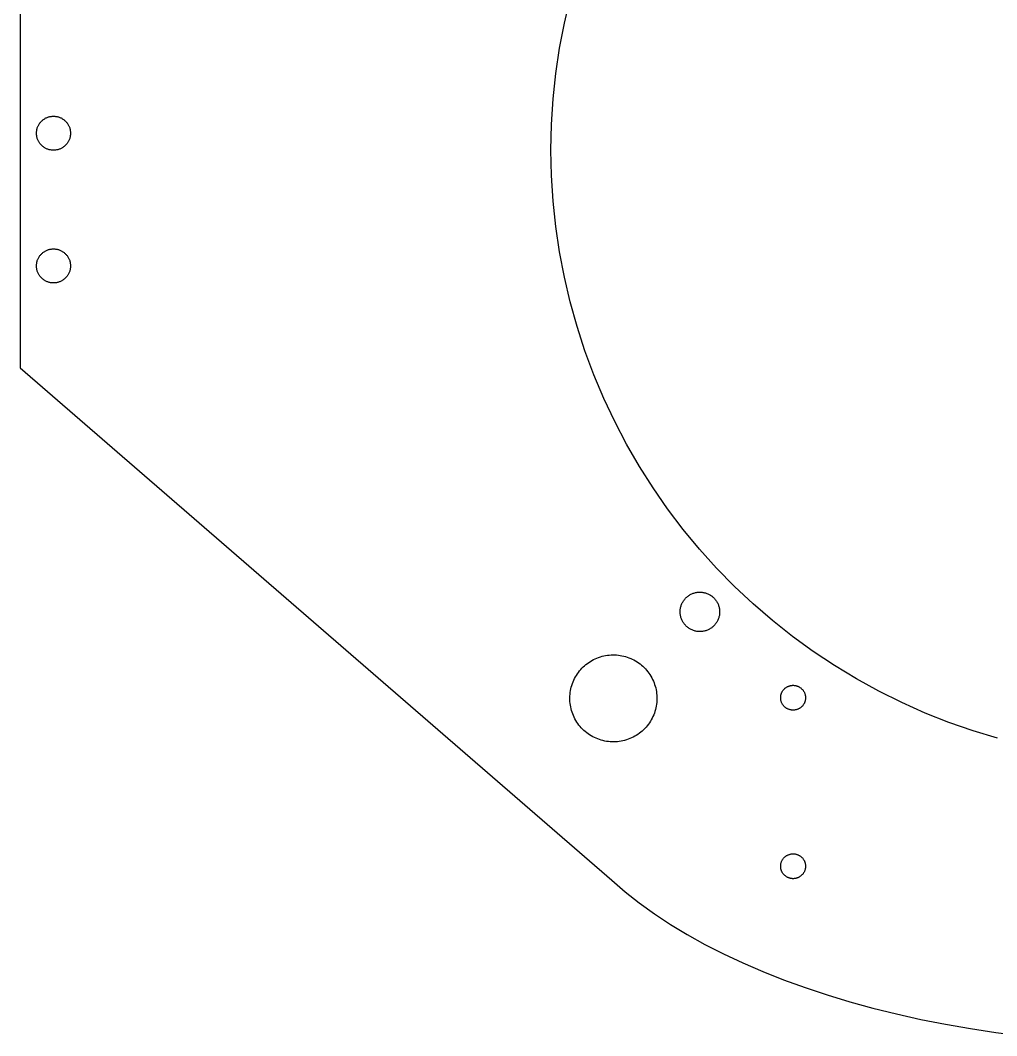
# Model space of a CAD drawing. Header units: metres. Extents: x -5.42 to 3.88, y -4.24 to 5.56.
# Drawn here: x -5.418 to -0.784, y -4.204 to 0.616 of the extents above; entities that cross this region are included whole.
import ezdxf

# ---------------------------------------------------------------- set-up
doc = ezdxf.new("R2010")
doc.units = ezdxf.units.M

msp = doc.modelspace()

# ---------------------------------------------------------------- linework, layer by layer
for p, q in [((-5.4175, 4.56599), (-5.4175, -1.034)), ((-2.83566, 0.602737), (-2.80794, 0.720947)), ((-2.85841, 0.483459), (-2.83566, 0.602737)), ((-2.87614, 0.363342), (-2.85841, 0.483459)), ((-2.88884, 0.242569), (-2.87614, 0.363342)), ((-2.89647, 0.121384), (-2.88884, 0.242569)), ((-5.31015, 0.143173), (-5.30745, 0.145218)), ((-5.30745, 0.145218), (-5.30467, 0.147141)), ((-5.30467, 0.147141), (-5.30182, 0.148956)), ((-5.30182, 0.148956), (-5.29889, 0.15065)), ((-5.29889, 0.15065), (-5.2959, 0.152206)), ((-5.2959, 0.152206), (-5.29283, 0.153656)), ((-5.29283, 0.153656), (-5.28972, 0.154968)), ((-5.28972, 0.154968), (-5.28656, 0.156143)), ((-5.28656, 0.156143), (-5.28334, 0.157181)), ((-5.28334, 0.157181), (-5.28009, 0.158096)), ((-5.28009, 0.158096), (-5.27679, 0.158859)), ((-5.27679, 0.158859), (-5.27347, 0.1595)), ((-5.27347, 0.1595), (-5.27013, 0.159988)), ((-5.27013, 0.159988), (-5.26677, 0.160339)), ((-5.26677, 0.160339), (-5.2634, 0.160553)), ((-5.2634, 0.160553), (-5.26001, 0.160629)), ((-5.26001, 0.160629), (-5.25664, 0.160553)), ((-5.25664, 0.160553), (-5.25327, 0.160339)), ((-5.25327, 0.160339), (-5.24989, 0.159988)), ((-5.24989, 0.159988), (-5.24655, 0.1595)), ((-5.24655, 0.1595), (-5.24323, 0.158859)), ((-5.24323, 0.158859), (-5.23994, 0.158096)), ((-5.23994, 0.158096), (-5.23668, 0.157181)), ((-5.23668, 0.157181), (-5.23347, 0.156143)), ((-5.23347, 0.156143), (-5.2303, 0.154968)), ((-5.2303, 0.154968), (-5.22719, 0.153656)), ((-5.22719, 0.153656), (-5.22412, 0.152206)), ((-5.22412, 0.152206), (-5.22113, 0.15065)), ((-5.22113, 0.15065), (-5.2182, 0.148956)), ((-5.2182, 0.148956), (-5.21535, 0.147141)), ((-5.21535, 0.147141), (-5.21257, 0.145218)), ((-5.21257, 0.145218), (-5.20988, 0.143173)), ((-5.33929, 0.095047), (-5.33859, 0.098343)), ((-5.33859, 0.098343), (-5.33775, 0.101624)), ((-5.33775, 0.101624), (-5.33678, 0.104858)), ((-5.33678, 0.104858), (-5.33566, 0.108047)), ((-5.33566, 0.108047), (-5.33441, 0.111191)), ((-5.33441, 0.111191), (-5.33304, 0.114288)), ((-5.33304, 0.114288), (-5.33154, 0.11731)), ((-5.33154, 0.11731), (-5.32991, 0.12027)), ((-5.32991, 0.12027), (-5.32816, 0.123169)), ((-5.32816, 0.123169), (-5.32628, 0.125977)), ((-5.32628, 0.125977), (-5.3243, 0.128723)), ((-5.3243, 0.128723), (-5.3222, 0.131363)), ((-5.3222, 0.131363), (-5.31999, 0.133926)), ((-5.31999, 0.133926), (-5.31767, 0.136383)), ((-5.31767, 0.136383), (-5.31526, 0.138748)), ((-5.31526, 0.138748), (-5.31274, 0.141022)), ((-5.31274, 0.141022), (-5.31015, 0.143173)), ((-5.20988, 0.143173), (-5.20728, 0.141022)), ((-5.20728, 0.141022), (-5.20476, 0.138748)), ((-5.20476, 0.138748), (-5.20235, 0.136383)), ((-5.20235, 0.136383), (-5.20003, 0.133926)), ((-5.20003, 0.133926), (-5.19783, 0.131363)), ((-5.19783, 0.131363), (-5.19572, 0.128723)), ((-5.19572, 0.128723), (-5.19374, 0.125977)), ((-5.19374, 0.125977), (-5.19186, 0.123169)), ((-5.19186, 0.123169), (-5.19011, 0.12027)), ((-5.19011, 0.12027), (-5.18849, 0.11731)), ((-5.18849, 0.11731), (-5.18698, 0.114288)), ((-5.18698, 0.114288), (-5.18561, 0.111191)), ((-5.18561, 0.111191), (-5.18437, 0.108047)), ((-5.18437, 0.108047), (-5.18326, 0.104858)), ((-5.18326, 0.104858), (-5.18228, 0.101624)), ((-5.18228, 0.101624), (-5.18144, 0.098343)), ((-5.18144, 0.098343), (-5.18074, 0.095047)), ((-2.899, 0), (-2.89647, 0.121384)), ((-5.3407, 0.081604), (-5.34056, 0.084991)), ((-5.3407, 0.078232), (-5.3407, 0.081604)), ((-5.34056, 0.07486), (-5.3407, 0.078232)), ((-5.34056, 0.084991), (-5.34027, 0.088364)), ((-5.34027, 0.071487), (-5.34056, 0.07486)), ((-5.34027, 0.088364), (-5.33986, 0.091705)), ((-5.33986, 0.06813), (-5.34027, 0.071487)), ((-5.33986, 0.091705), (-5.33929, 0.095047)), ((-5.33929, 0.064804), (-5.33986, 0.06813)), ((-5.33859, 0.061493), (-5.33929, 0.064804)), ((-5.33775, 0.058212), (-5.33859, 0.061493)), ((-5.33678, 0.054977), (-5.33775, 0.058212)), ((-5.33566, 0.051788), (-5.33678, 0.054977)), ((-5.33441, 0.048645), (-5.33566, 0.051788)), ((-5.33304, 0.045563), (-5.33441, 0.048645)), ((-5.18561, 0.048645), (-5.18698, 0.045563)), ((-5.18437, 0.051788), (-5.18561, 0.048645)), ((-5.18326, 0.054977), (-5.18437, 0.051788)), ((-5.18228, 0.058212), (-5.18326, 0.054977)), ((-5.18144, 0.061493), (-5.18228, 0.058212)), ((-5.18074, 0.064804), (-5.18144, 0.061493)), ((-5.18074, 0.095047), (-5.18018, 0.091705)), ((-5.18018, 0.06813), (-5.18074, 0.064804)), ((-5.18018, 0.091705), (-5.17975, 0.088364)), ((-5.17975, 0.071487), (-5.18018, 0.06813)), ((-5.17975, 0.088364), (-5.17946, 0.084991)), ((-5.17946, 0.07486), (-5.17975, 0.071487)), ((-5.17946, 0.084991), (-5.17932, 0.081604)), ((-5.17932, 0.078232), (-5.17946, 0.07486)), ((-5.17932, 0.081604), (-5.17932, 0.078232)), ((-5.33154, 0.042526), (-5.33304, 0.045563)), ((-5.32991, 0.039566), (-5.33154, 0.042526)), ((-5.32816, 0.036667), (-5.32991, 0.039566)), ((-5.32628, 0.033859), (-5.32816, 0.036667)), ((-5.3243, 0.031128), (-5.32628, 0.033859)), ((-5.3222, 0.028473), (-5.3243, 0.031128)), ((-5.31999, 0.025909), (-5.3222, 0.028473)), ((-5.31767, 0.023453), (-5.31999, 0.025909)), ((-5.31526, 0.021088), (-5.31767, 0.023453)), ((-5.31274, 0.018829), (-5.31526, 0.021088)), ((-5.31015, 0.016663), (-5.31274, 0.018829)), ((-5.30745, 0.014618), (-5.31015, 0.016663)), ((-5.30467, 0.012695), (-5.30745, 0.014618)), ((-5.30182, 0.01088), (-5.30467, 0.012695)), ((-5.29889, 0.009201), (-5.30182, 0.01088)), ((-5.2959, 0.007629), (-5.29889, 0.009201)), ((-5.29283, 0.006195), (-5.2959, 0.007629)), ((-5.28972, 0.004883), (-5.29283, 0.006195)), ((-5.28656, 0.003708), (-5.28972, 0.004883)), ((-5.28334, 0.002655), (-5.28656, 0.003708)), ((-5.28009, 0.001739), (-5.28334, 0.002655)), ((-5.27679, 0.000977), (-5.28009, 0.001739)), ((-5.27347, 0.000336), (-5.27679, 0.000977)), ((-5.27013, -0.000137), (-5.27347, 0.000336)), ((-5.24655, 0.000336), (-5.24989, -0.000137)), ((-5.24323, 0.000977), (-5.24655, 0.000336)), ((-5.23994, 0.001739), (-5.24323, 0.000977)), ((-5.23668, 0.002655), (-5.23994, 0.001739)), ((-5.23347, 0.003708), (-5.23668, 0.002655)), ((-5.2303, 0.004883), (-5.23347, 0.003708)), ((-5.22719, 0.006195), (-5.2303, 0.004883)), ((-5.22412, 0.007629), (-5.22719, 0.006195)), ((-5.22113, 0.009201), (-5.22412, 0.007629)), ((-5.2182, 0.01088), (-5.22113, 0.009201)), ((-5.21535, 0.012695), (-5.2182, 0.01088)), ((-5.21257, 0.014618), (-5.21535, 0.012695)), ((-5.20988, 0.016663), (-5.21257, 0.014618)), ((-5.20728, 0.018829), (-5.20988, 0.016663)), ((-5.20476, 0.021088), (-5.20728, 0.018829)), ((-5.20235, 0.023453), (-5.20476, 0.021088)), ((-5.20003, 0.025909), (-5.20235, 0.023453)), ((-5.19783, 0.028473), (-5.20003, 0.025909)), ((-5.19572, 0.031128), (-5.19783, 0.028473)), ((-5.19374, 0.033859), (-5.19572, 0.031128)), ((-5.19186, 0.036667), (-5.19374, 0.033859)), ((-5.19011, 0.039566), (-5.19186, 0.036667)), ((-5.18849, 0.042526), (-5.19011, 0.039566)), ((-5.18698, 0.045563), (-5.18849, 0.042526)), ((-2.89647, -0.121384), (-2.899, 0)), ((-5.26677, -0.000488), (-5.27013, -0.000137)), ((-5.2634, -0.000702), (-5.26677, -0.000488)), ((-5.26001, -0.000778), (-5.2634, -0.000702)), ((-5.25664, -0.000702), (-5.26001, -0.000778)), ((-5.25327, -0.000488), (-5.25664, -0.000702)), ((-5.24989, -0.000137), (-5.25327, -0.000488)), ((-2.88884, -0.242569), (-2.89647, -0.121384)), ((-2.87614, -0.363342), (-2.88884, -0.242569)), ((-2.85841, -0.483459), (-2.87614, -0.363342)), ((-5.30467, -0.482758), (-5.30182, -0.480957)), ((-5.30182, -0.480957), (-5.29889, -0.479263)), ((-5.29889, -0.479263), (-5.2959, -0.477692)), ((-5.2959, -0.477692), (-5.29283, -0.476257)), ((-5.29283, -0.476257), (-5.28972, -0.474945)), ((-5.28972, -0.474945), (-5.28656, -0.47377)), ((-5.28656, -0.47377), (-5.28334, -0.472717)), ((-5.28334, -0.472717), (-5.28009, -0.471817)), ((-5.28009, -0.471817), (-5.27679, -0.471039)), ((-5.27679, -0.471039), (-5.27347, -0.470413)), ((-5.27347, -0.470413), (-5.27013, -0.46991)), ((-5.27013, -0.46991), (-5.26677, -0.469559)), ((-5.26677, -0.469559), (-5.2634, -0.469345)), ((-5.2634, -0.469345), (-5.26001, -0.469284)), ((-5.26001, -0.469284), (-5.25664, -0.469345)), ((-5.25664, -0.469345), (-5.25327, -0.469559)), ((-5.25327, -0.469559), (-5.24989, -0.46991)), ((-5.24989, -0.46991), (-5.24655, -0.470413)), ((-5.24655, -0.470413), (-5.24323, -0.471039)), ((-5.24323, -0.471039), (-5.23994, -0.471817)), ((-5.23994, -0.471817), (-5.23668, -0.472717)), ((-5.23668, -0.472717), (-5.23347, -0.47377)), ((-5.23347, -0.47377), (-5.2303, -0.474945)), ((-5.2303, -0.474945), (-5.22719, -0.476257)), ((-5.22719, -0.476257), (-5.22412, -0.477692)), ((-5.22412, -0.477692), (-5.22113, -0.479263)), ((-5.22113, -0.479263), (-5.2182, -0.480957)), ((-5.2182, -0.480957), (-5.21535, -0.482758)), ((-5.33859, -0.531555), (-5.33775, -0.528275)), ((-5.33775, -0.528275), (-5.33678, -0.52504)), ((-5.33678, -0.52504), (-5.33566, -0.521851)), ((-5.33566, -0.521851), (-5.33441, -0.518707)), ((-5.33441, -0.518707), (-5.33304, -0.515625)), ((-5.33304, -0.515625), (-5.33154, -0.512589)), ((-5.33154, -0.512589), (-5.32991, -0.509628)), ((-5.32991, -0.509628), (-5.32816, -0.506744)), ((-5.32816, -0.506744), (-5.32628, -0.503922)), ((-5.32628, -0.503922), (-5.3243, -0.50119)), ((-5.3243, -0.50119), (-5.3222, -0.498535)), ((-5.3222, -0.498535), (-5.31999, -0.495987)), ((-5.31999, -0.495987), (-5.31767, -0.493515)), ((-5.31767, -0.493515), (-5.31526, -0.49115)), ((-5.31526, -0.49115), (-5.31274, -0.488892)), ((-5.31274, -0.488892), (-5.31015, -0.48674)), ((-5.31015, -0.48674), (-5.30745, -0.484695)), ((-5.30745, -0.484695), (-5.30467, -0.482758)), ((-5.21535, -0.482758), (-5.21257, -0.484695)), ((-5.21257, -0.484695), (-5.20988, -0.48674)), ((-5.20988, -0.48674), (-5.20728, -0.488892)), ((-5.20728, -0.488892), (-5.20476, -0.49115)), ((-5.20476, -0.49115), (-5.20235, -0.493515)), ((-5.20235, -0.493515), (-5.20003, -0.495987)), ((-5.20003, -0.495987), (-5.19783, -0.498535)), ((-5.19783, -0.498535), (-5.19572, -0.50119)), ((-5.19572, -0.50119), (-5.19374, -0.503922)), ((-5.19374, -0.503922), (-5.19186, -0.506744)), ((-5.19186, -0.506744), (-5.19011, -0.509628)), ((-5.19011, -0.509628), (-5.18849, -0.512589)), ((-5.18849, -0.512589), (-5.18698, -0.515625)), ((-5.18698, -0.515625), (-5.18561, -0.518707)), ((-5.18561, -0.518707), (-5.18437, -0.521851)), ((-5.18437, -0.521851), (-5.18326, -0.52504)), ((-5.18326, -0.52504), (-5.18228, -0.528275)), ((-5.18228, -0.528275), (-5.18144, -0.531555)), ((-2.83566, -0.602737), (-2.85841, -0.483459)), ((-5.3407, -0.548294), (-5.34056, -0.544922)), ((-5.3407, -0.551682), (-5.3407, -0.548294)), ((-5.34056, -0.555054), (-5.3407, -0.551682)), ((-5.34056, -0.544922), (-5.34027, -0.54155)), ((-5.34027, -0.558426), (-5.34056, -0.555054)), ((-5.34027, -0.54155), (-5.33986, -0.538193)), ((-5.33986, -0.561768), (-5.34027, -0.558426)), ((-5.33986, -0.538193), (-5.33929, -0.534866)), ((-5.33929, -0.565109), (-5.33986, -0.561768)), ((-5.33929, -0.534866), (-5.33859, -0.531555)), ((-5.33859, -0.56842), (-5.33929, -0.565109)), ((-5.33775, -0.571686), (-5.33859, -0.56842)), ((-5.33678, -0.574921), (-5.33775, -0.571686)), ((-5.33566, -0.578125), (-5.33678, -0.574921)), ((-5.33441, -0.581268), (-5.33566, -0.578125)), ((-5.18437, -0.578125), (-5.18561, -0.581268)), ((-5.18326, -0.574921), (-5.18437, -0.578125)), ((-5.18228, -0.571686), (-5.18326, -0.574921)), ((-5.18144, -0.56842), (-5.18228, -0.571686)), ((-5.18144, -0.531555), (-5.18074, -0.534866)), ((-5.18074, -0.565109), (-5.18144, -0.56842)), ((-5.18074, -0.534866), (-5.18018, -0.538193)), ((-5.18018, -0.561768), (-5.18074, -0.565109)), ((-5.18018, -0.538193), (-5.17975, -0.54155)), ((-5.17975, -0.558426), (-5.18018, -0.561768)), ((-5.17975, -0.54155), (-5.17946, -0.544922)), ((-5.17946, -0.555054), (-5.17975, -0.558426)), ((-5.17946, -0.544922), (-5.17932, -0.548294)), ((-5.17932, -0.551682), (-5.17946, -0.555054)), ((-5.17932, -0.548294), (-5.17932, -0.551682)), ((-5.33304, -0.584351), (-5.33441, -0.581268)), ((-5.33154, -0.587372), (-5.33304, -0.584351)), ((-5.32991, -0.590332), (-5.33154, -0.587372)), ((-5.32816, -0.593231), (-5.32991, -0.590332)), ((-5.32628, -0.596054), (-5.32816, -0.593231)), ((-5.3243, -0.598785), (-5.32628, -0.596054)), ((-5.3222, -0.601425), (-5.3243, -0.598785)), ((-5.31999, -0.603989), (-5.3222, -0.601425)), ((-5.31767, -0.606461), (-5.31999, -0.603989)), ((-5.31526, -0.608826), (-5.31767, -0.606461)), ((-5.31274, -0.611084), (-5.31526, -0.608826)), ((-5.31015, -0.613235), (-5.31274, -0.611084)), ((-5.30745, -0.61528), (-5.31015, -0.613235)), ((-5.30467, -0.617203), (-5.30745, -0.61528)), ((-5.30182, -0.619019), (-5.30467, -0.617203)), ((-5.29889, -0.620712), (-5.30182, -0.619019)), ((-5.2959, -0.622284), (-5.29889, -0.620712)), ((-5.29283, -0.623718), (-5.2959, -0.622284)), ((-5.28972, -0.625031), (-5.29283, -0.623718)), ((-5.28656, -0.626205), (-5.28972, -0.625031)), ((-5.28334, -0.627243), (-5.28656, -0.626205)), ((-5.23347, -0.626205), (-5.23668, -0.627243)), ((-5.2303, -0.625031), (-5.23347, -0.626205)), ((-5.22719, -0.623718), (-5.2303, -0.625031)), ((-5.22412, -0.622284), (-5.22719, -0.623718)), ((-5.22113, -0.620712), (-5.22412, -0.622284)), ((-5.2182, -0.619019), (-5.22113, -0.620712)), ((-5.21535, -0.617203), (-5.2182, -0.619019)), ((-5.21257, -0.61528), (-5.21535, -0.617203)), ((-5.20988, -0.613235), (-5.21257, -0.61528)), ((-5.20728, -0.611084), (-5.20988, -0.613235)), ((-5.20476, -0.608826), (-5.20728, -0.611084)), ((-5.20235, -0.606461), (-5.20476, -0.608826)), ((-5.20003, -0.603989), (-5.20235, -0.606461)), ((-5.19783, -0.601425), (-5.20003, -0.603989)), ((-5.19572, -0.598785), (-5.19783, -0.601425)), ((-5.19374, -0.596054), (-5.19572, -0.598785)), ((-5.19186, -0.593231), (-5.19374, -0.596054)), ((-5.19011, -0.590332), (-5.19186, -0.593231)), ((-5.18849, -0.587372), (-5.19011, -0.590332)), ((-5.18698, -0.584351), (-5.18849, -0.587372)), ((-5.18561, -0.581268), (-5.18698, -0.584351)), ((-2.80794, -0.720947), (-2.83566, -0.602737)), ((-5.28009, -0.628159), (-5.28334, -0.627243)), ((-5.27679, -0.628937), (-5.28009, -0.628159)), ((-5.27347, -0.629562), (-5.27679, -0.628937)), ((-5.27013, -0.630051), (-5.27347, -0.629562)), ((-5.26677, -0.630417), (-5.27013, -0.630051)), ((-5.2634, -0.63063), (-5.26677, -0.630417)), ((-5.26001, -0.630692), (-5.2634, -0.63063)), ((-5.25664, -0.63063), (-5.26001, -0.630692)), ((-5.25327, -0.630417), (-5.25664, -0.63063)), ((-5.24989, -0.630051), (-5.25327, -0.630417)), ((-5.24655, -0.629562), (-5.24989, -0.630051)), ((-5.24323, -0.628937), (-5.24655, -0.629562)), ((-5.23994, -0.628159), (-5.24323, -0.628937)), ((-5.23668, -0.627243), (-5.23994, -0.628159)), ((-2.77528, -0.837906), (-2.80794, -0.720947)), ((-2.73775, -0.953384), (-2.77528, -0.837906)), ((-2.69543, -1.06718), (-2.73775, -0.953384)), ((-5.4175, -1.034), (-2.61017, -3.46663)), ((-2.64838, -1.17912), (-2.69543, -1.06718)), ((-2.59668, -1.289), (-2.64838, -1.17912)), ((-2.54042, -1.39661), (-2.59668, -1.289)), ((-2.47971, -1.50175), (-2.54042, -1.39661)), ((-2.41464, -1.60428), (-2.47971, -1.50175)), ((-2.34535, -1.70399), (-2.41464, -1.60428)), ((-2.27193, -1.8007), (-2.34535, -1.70399)), ((-2.19453, -1.89427), (-2.27193, -1.8007)), ((-2.11328, -1.98451), (-2.19453, -1.89427)), ((-2.02832, -2.07126), (-2.11328, -1.98451)), ((-1.93982, -2.15439), (-2.02832, -2.07126)), ((-2.2543, -2.12198), (-2.2513, -2.11945)), ((-2.2513, -2.11945), (-2.2482, -2.11703)), ((-2.2482, -2.11703), (-2.245, -2.11476)), ((-2.245, -2.11476), (-2.2417, -2.11263)), ((-2.2417, -2.11263), (-2.23833, -2.11063)), ((-2.23833, -2.11063), (-2.23486, -2.10876)), ((-2.23486, -2.10876), (-2.23132, -2.10706)), ((-2.23132, -2.10706), (-2.22772, -2.1055)), ((-2.22772, -2.1055), (-2.22406, -2.1041)), ((-2.22406, -2.1041), (-2.22034, -2.10284)), ((-2.22034, -2.10284), (-2.21657, -2.10175)), ((-2.21657, -2.10175), (-2.21275, -2.10081)), ((-2.21275, -2.10081), (-2.20891, -2.10004)), ((-2.20891, -2.10004), (-2.20503, -2.09943)), ((-2.20503, -2.09943), (-2.20113, -2.09897)), ((-2.20113, -2.09897), (-2.1972, -2.09868)), ((-2.1972, -2.09868), (-2.19328, -2.09856)), ((-2.19328, -2.09856), (-2.18936, -2.0986)), ((-2.18936, -2.0986), (-2.18544, -2.0988)), ((-2.18544, -2.0988), (-2.18153, -2.09917)), ((-2.18153, -2.09917), (-2.17764, -2.0997)), ((-2.17764, -2.0997), (-2.17377, -2.1004)), ((-2.17377, -2.1004), (-2.16994, -2.10126)), ((-2.16994, -2.10126), (-2.16615, -2.10228)), ((-2.16615, -2.10228), (-2.1624, -2.10345)), ((-2.1624, -2.10345), (-2.15871, -2.10478)), ((-2.15871, -2.10478), (-2.15508, -2.10626)), ((-2.15508, -2.10626), (-2.1515, -2.10789)), ((-2.1515, -2.10789), (-2.14799, -2.10968)), ((-2.14799, -2.10968), (-2.14458, -2.1116)), ((-2.14458, -2.1116), (-2.14124, -2.11368)), ((-2.14124, -2.11368), (-2.138, -2.11589)), ((-2.138, -2.11589), (-2.13484, -2.11823)), ((-2.13484, -2.11823), (-2.13179, -2.1207)), ((-2.13179, -2.1207), (-2.12885, -2.12329)), ((-2.2838, -2.17184), (-2.28285, -2.16805)), ((-2.28285, -2.16805), (-2.28177, -2.16426)), ((-2.28177, -2.16426), (-2.2805, -2.16054)), ((-2.2805, -2.16054), (-2.2791, -2.15688)), ((-2.2791, -2.15688), (-2.27754, -2.15327)), ((-2.27754, -2.15327), (-2.27583, -2.14973)), ((-2.27583, -2.14973), (-2.27397, -2.14629)), ((-2.27397, -2.14629), (-2.27197, -2.1429)), ((-2.27197, -2.1429), (-2.26984, -2.1396)), ((-2.26984, -2.1396), (-2.26756, -2.1364)), ((-2.26756, -2.1364), (-2.26515, -2.1333)), ((-2.26515, -2.1333), (-2.26262, -2.13031)), ((-2.26262, -2.13031), (-2.25996, -2.12741)), ((-2.25996, -2.12741), (-2.25719, -2.12463)), ((-2.25719, -2.12463), (-2.2543, -2.12198)), ((-2.12885, -2.12329), (-2.12601, -2.12601)), ((-2.12601, -2.12601), (-2.12329, -2.12885)), ((-2.12329, -2.12885), (-2.1207, -2.13179)), ((-2.1207, -2.13179), (-2.11823, -2.13484)), ((-2.11823, -2.13484), (-2.11589, -2.138)), ((-2.11589, -2.138), (-2.11368, -2.14124)), ((-2.11368, -2.14124), (-2.1116, -2.14458)), ((-2.1116, -2.14458), (-2.10968, -2.14799)), ((-2.10968, -2.14799), (-2.10789, -2.1515)), ((-2.10789, -2.1515), (-2.10626, -2.15508)), ((-2.10626, -2.15508), (-2.10478, -2.15871)), ((-2.10478, -2.15871), (-2.10345, -2.1624)), ((-2.10345, -2.1624), (-2.10228, -2.16615)), ((-2.10228, -2.16615), (-2.10126, -2.16994)), ((-1.8479, -2.23372), (-1.93982, -2.15439)), ((-2.28604, -2.19131), (-2.28592, -2.18739)), ((-2.28601, -2.19525), (-2.28604, -2.19131)), ((-2.2858, -2.19917), (-2.28601, -2.19525)), ((-2.28592, -2.18739), (-2.28563, -2.18347)), ((-2.28543, -2.20308), (-2.2858, -2.19917)), ((-2.28563, -2.18347), (-2.28519, -2.17958)), ((-2.2849, -2.20697), (-2.28543, -2.20308)), ((-2.28519, -2.17958), (-2.28458, -2.1757)), ((-2.28419, -2.21083), (-2.2849, -2.20697)), ((-2.28458, -2.1757), (-2.2838, -2.17184)), ((-2.28334, -2.21466), (-2.28419, -2.21083)), ((-2.28233, -2.21846), (-2.28334, -2.21466)), ((-2.10175, -2.21657), (-2.10284, -2.22034)), ((-2.10081, -2.21275), (-2.10175, -2.21657)), ((-2.10126, -2.16994), (-2.1004, -2.17377)), ((-2.10004, -2.20891), (-2.10081, -2.21275)), ((-2.1004, -2.17377), (-2.0997, -2.17764)), ((-2.09943, -2.20503), (-2.10004, -2.20891)), ((-2.0997, -2.17764), (-2.09917, -2.18153)), ((-2.09897, -2.20113), (-2.09943, -2.20503)), ((-2.09917, -2.18153), (-2.0988, -2.18544)), ((-2.09868, -2.1972), (-2.09897, -2.20113)), ((-2.0988, -2.18544), (-2.0986, -2.18936)), ((-2.09856, -2.19328), (-2.09868, -2.1972)), ((-2.0986, -2.18936), (-2.09856, -2.19328)), ((-2.28116, -2.2222), (-2.28233, -2.21846)), ((-2.27983, -2.22591), (-2.28116, -2.2222)), ((-2.27834, -2.22954), (-2.27983, -2.22591)), ((-2.2767, -2.23311), (-2.27834, -2.22954)), ((-2.27492, -2.2366), (-2.2767, -2.23311)), ((-2.27299, -2.24002), (-2.27492, -2.2366)), ((-2.27092, -2.24336), (-2.27299, -2.24002)), ((-2.26872, -2.24661), (-2.27092, -2.24336)), ((-2.26637, -2.24976), (-2.26872, -2.24661)), ((-2.2639, -2.25281), (-2.26637, -2.24976)), ((-2.26131, -2.25575), (-2.2639, -2.25281)), ((-2.25859, -2.25859), (-2.26131, -2.25575)), ((-2.25575, -2.26131), (-2.25859, -2.25859)), ((-2.25281, -2.2639), (-2.25575, -2.26131)), ((-2.24976, -2.26637), (-2.25281, -2.2639)), ((-2.1333, -2.26515), (-2.1364, -2.26756)), ((-2.13031, -2.26262), (-2.1333, -2.26515)), ((-2.12741, -2.25996), (-2.13031, -2.26262)), ((-2.12463, -2.25719), (-2.12741, -2.25996)), ((-2.12198, -2.2543), (-2.12463, -2.25719)), ((-2.11945, -2.2513), (-2.12198, -2.2543)), ((-2.11703, -2.2482), (-2.11945, -2.2513)), ((-2.11476, -2.245), (-2.11703, -2.2482)), ((-2.11263, -2.2417), (-2.11476, -2.245)), ((-2.11063, -2.23833), (-2.11263, -2.2417)), ((-2.10876, -2.23486), (-2.11063, -2.23833)), ((-2.10706, -2.23132), (-2.10876, -2.23486)), ((-2.1055, -2.22772), (-2.10706, -2.23132)), ((-2.1041, -2.22406), (-2.1055, -2.22772)), ((-2.10284, -2.22034), (-2.1041, -2.22406)), ((-1.75273, -2.30914), (-1.8479, -2.23372)), ((-2.24661, -2.26872), (-2.24976, -2.26637)), ((-2.24336, -2.27092), (-2.24661, -2.26872)), ((-2.24002, -2.27299), (-2.24336, -2.27092)), ((-2.2366, -2.27492), (-2.24002, -2.27299)), ((-2.23311, -2.2767), (-2.2366, -2.27492)), ((-2.22954, -2.27834), (-2.23311, -2.2767)), ((-2.22591, -2.27983), (-2.22954, -2.27834)), ((-2.2222, -2.28116), (-2.22591, -2.27983)), ((-2.21846, -2.28233), (-2.2222, -2.28116)), ((-2.21466, -2.28334), (-2.21846, -2.28233)), ((-2.21083, -2.28419), (-2.21466, -2.28334)), ((-2.20697, -2.2849), (-2.21083, -2.28419)), ((-2.20308, -2.28543), (-2.20697, -2.2849)), ((-2.19917, -2.2858), (-2.20308, -2.28543)), ((-2.19525, -2.28601), (-2.19917, -2.2858)), ((-2.19131, -2.28604), (-2.19525, -2.28601)), ((-2.18739, -2.28592), (-2.19131, -2.28604)), ((-2.18347, -2.28563), (-2.18739, -2.28592)), ((-2.17958, -2.28519), (-2.18347, -2.28563)), ((-2.1757, -2.28458), (-2.17958, -2.28519)), ((-2.17184, -2.2838), (-2.1757, -2.28458)), ((-2.16805, -2.28285), (-2.17184, -2.2838)), ((-2.16426, -2.28177), (-2.16805, -2.28285)), ((-2.16054, -2.2805), (-2.16426, -2.28177)), ((-2.15688, -2.2791), (-2.16054, -2.2805)), ((-2.15327, -2.27754), (-2.15688, -2.2791)), ((-2.14973, -2.27583), (-2.15327, -2.27754)), ((-2.14629, -2.27397), (-2.14973, -2.27583)), ((-2.1429, -2.27197), (-2.14629, -2.27397)), ((-2.1396, -2.26984), (-2.1429, -2.27197)), ((-2.1364, -2.26756), (-2.1396, -2.26984)), ((-1.6545, -2.38052), (-1.75273, -2.30914)), ((-2.68102, -2.41156), (-2.67294, -2.40845)), ((-2.67294, -2.40845), (-2.66473, -2.40569)), ((-2.66473, -2.40569), (-2.65642, -2.40327)), ((-2.65642, -2.40327), (-2.64801, -2.40121)), ((-2.64801, -2.40121), (-2.63953, -2.39951)), ((-2.63953, -2.39951), (-2.63098, -2.39815)), ((-2.63098, -2.39815), (-2.62238, -2.39716)), ((-2.62238, -2.39716), (-2.61374, -2.39651)), ((-2.61374, -2.39651), (-2.60509, -2.39624)), ((-2.60509, -2.39624), (-2.59644, -2.39633)), ((-2.59644, -2.39633), (-2.58778, -2.39679)), ((-2.58778, -2.39679), (-2.57916, -2.3976)), ((-2.57916, -2.3976), (-2.57059, -2.39877)), ((-2.57059, -2.39877), (-2.56207, -2.40031)), ((-2.56207, -2.40031), (-2.55362, -2.40219)), ((-2.55362, -2.40219), (-2.54526, -2.40443)), ((-2.54526, -2.40443), (-2.537, -2.40703)), ((-2.537, -2.40703), (-2.52885, -2.40996)), ((-2.52885, -2.40996), (-2.52084, -2.41324)), ((-1.55336, -2.44771), (-1.6545, -2.38052)), ((-2.75211, -2.45987), (-2.74599, -2.45374)), ((-2.74599, -2.45374), (-2.73961, -2.44788)), ((-2.73961, -2.44788), (-2.733, -2.44229)), ((-2.733, -2.44229), (-2.72617, -2.43698)), ((-2.72617, -2.43698), (-2.7191, -2.43198)), ((-2.7191, -2.43198), (-2.71184, -2.42726)), ((-2.71184, -2.42726), (-2.70439, -2.42285)), ((-2.70439, -2.42285), (-2.69676, -2.41876)), ((-2.69676, -2.41876), (-2.68896, -2.41499)), ((-2.68896, -2.41499), (-2.68102, -2.41156)), ((-2.52084, -2.41324), (-2.51297, -2.41684)), ((-2.51297, -2.41684), (-2.50525, -2.42076)), ((-2.50525, -2.42076), (-2.49771, -2.42502)), ((-2.49771, -2.42502), (-2.49036, -2.42958)), ((-2.49036, -2.42958), (-2.48318, -2.43445)), ((-2.48318, -2.43445), (-2.47624, -2.43961)), ((-2.47624, -2.43961), (-2.46951, -2.44505)), ((-2.46951, -2.44505), (-2.46301, -2.45078)), ((-2.46301, -2.45078), (-2.45677, -2.45677)), ((-2.45677, -2.45677), (-2.45078, -2.46301)), ((-1.44949, -2.51062), (-1.55336, -2.44771)), ((-2.78709, -2.50909), (-2.783, -2.50146)), ((-2.783, -2.50146), (-2.77859, -2.494)), ((-2.77859, -2.494), (-2.77388, -2.48674)), ((-2.77388, -2.48674), (-2.76886, -2.47969)), ((-2.76886, -2.47969), (-2.76355, -2.47285)), ((-2.76355, -2.47285), (-2.75797, -2.46623)), ((-2.75797, -2.46623), (-2.75211, -2.45987)), ((-2.45078, -2.46301), (-2.44505, -2.46951)), ((-2.44505, -2.46951), (-2.43961, -2.47624)), ((-2.43961, -2.47624), (-2.43445, -2.48318)), ((-2.43445, -2.48318), (-2.42958, -2.49036)), ((-2.42958, -2.49036), (-2.42502, -2.49771)), ((-2.42502, -2.49771), (-2.42076, -2.50525)), ((-2.42076, -2.50525), (-2.41684, -2.51297)), ((-2.80464, -2.55783), (-2.80258, -2.54942)), ((-2.80258, -2.54942), (-2.80016, -2.54112)), ((-2.80016, -2.54112), (-2.79739, -2.53291)), ((-2.79739, -2.53291), (-2.7943, -2.52483)), ((-2.7943, -2.52483), (-2.79086, -2.51688)), ((-2.79086, -2.51688), (-2.78709, -2.50909)), ((-2.41684, -2.51297), (-2.41324, -2.52084)), ((-2.41324, -2.52084), (-2.40996, -2.52885)), ((-2.40996, -2.52885), (-2.40703, -2.537)), ((-2.40703, -2.537), (-2.40443, -2.54526)), ((-2.40443, -2.54526), (-2.40219, -2.55362)), ((-2.40219, -2.55362), (-2.40031, -2.56207)), ((-1.78854, -2.55533), (-1.78664, -2.55376)), ((-1.78664, -2.55376), (-1.78467, -2.55226)), ((-1.78467, -2.55226), (-1.78264, -2.55086)), ((-1.78264, -2.55086), (-1.78056, -2.54953)), ((-1.78056, -2.54953), (-1.77841, -2.54829)), ((-1.77841, -2.54829), (-1.77623, -2.54715)), ((-1.77623, -2.54715), (-1.77399, -2.5461)), ((-1.77399, -2.5461), (-1.77171, -2.54514)), ((-1.77171, -2.54514), (-1.76939, -2.54428)), ((-1.76939, -2.54428), (-1.76704, -2.54352)), ((-1.76704, -2.54352), (-1.76466, -2.54285)), ((-1.76466, -2.54285), (-1.76225, -2.54228)), ((-1.76225, -2.54228), (-1.75983, -2.54182)), ((-1.75983, -2.54182), (-1.75739, -2.54146)), ((-1.75739, -2.54146), (-1.75493, -2.5412)), ((-1.75493, -2.5412), (-1.75246, -2.54105)), ((-1.75246, -2.54105), (-1.75, -2.541)), ((-1.75, -2.541), (-1.74753, -2.54105)), ((-1.74753, -2.54105), (-1.74506, -2.5412)), ((-1.74506, -2.5412), (-1.7426, -2.54146)), ((-1.7426, -2.54146), (-1.74016, -2.54182)), ((-1.74016, -2.54182), (-1.73773, -2.54228)), ((-1.73773, -2.54228), (-1.73532, -2.54285)), ((-1.73532, -2.54285), (-1.73294, -2.54352)), ((-1.73294, -2.54352), (-1.73059, -2.54428)), ((-1.73059, -2.54428), (-1.72827, -2.54514)), ((-1.72827, -2.54514), (-1.726, -2.5461)), ((-1.726, -2.5461), (-1.72375, -2.54715)), ((-1.72375, -2.54715), (-1.72157, -2.54829)), ((-1.72157, -2.54829), (-1.71944, -2.54953)), ((-1.71944, -2.54953), (-1.71735, -2.55086)), ((-1.71735, -2.55086), (-1.71532, -2.55226)), ((-1.71532, -2.55226), (-1.71335, -2.55376)), ((-1.71335, -2.55376), (-1.71144, -2.55533)), ((-1.34309, -2.56911), (-1.44949, -2.51062)), ((-2.8096, -2.60075), (-2.80934, -2.5921)), ((-2.80951, -2.60942), (-2.8096, -2.60075)), ((-2.80934, -2.5921), (-2.8087, -2.58348)), ((-2.8087, -2.58348), (-2.80771, -2.57487)), ((-2.80771, -2.57487), (-2.80635, -2.56633)), ((-2.80635, -2.56633), (-2.80464, -2.55783)), ((-2.40031, -2.56207), (-2.39877, -2.57059)), ((-2.39877, -2.57059), (-2.3976, -2.57916)), ((-2.3976, -2.57916), (-2.39679, -2.58778)), ((-2.39679, -2.58778), (-2.39633, -2.59644)), ((-2.39633, -2.59644), (-2.39624, -2.60509)), ((-1.80898, -2.59875), (-1.80887, -2.59628)), ((-1.80898, -2.60123), (-1.80898, -2.59875)), ((-1.80887, -2.6037), (-1.80898, -2.60123)), ((-1.80887, -2.59628), (-1.80867, -2.59383)), ((-1.80867, -2.59383), (-1.80836, -2.59137)), ((-1.80836, -2.59137), (-1.80795, -2.58894)), ((-1.80795, -2.58894), (-1.80743, -2.58652)), ((-1.80743, -2.58652), (-1.80682, -2.58412)), ((-1.80682, -2.58412), (-1.80611, -2.58176)), ((-1.80611, -2.58176), (-1.8053, -2.57942)), ((-1.8053, -2.57942), (-1.80438, -2.57713)), ((-1.80438, -2.57713), (-1.80338, -2.57487)), ((-1.80338, -2.57487), (-1.80228, -2.57266)), ((-1.80228, -2.57266), (-1.80109, -2.5705)), ((-1.80109, -2.5705), (-1.7998, -2.56837)), ((-1.7998, -2.56837), (-1.79845, -2.56631)), ((-1.79845, -2.56631), (-1.79698, -2.56432)), ((-1.79698, -2.56432), (-1.79546, -2.56238)), ((-1.79546, -2.56238), (-1.79384, -2.56052)), ((-1.79384, -2.56052), (-1.79214, -2.55872)), ((-1.79214, -2.55872), (-1.79037, -2.55699)), ((-1.79037, -2.55699), (-1.78854, -2.55533)), ((-1.71144, -2.55533), (-1.70961, -2.55699)), ((-1.70961, -2.55699), (-1.70784, -2.55872)), ((-1.70784, -2.55872), (-1.70615, -2.56052)), ((-1.70615, -2.56052), (-1.70453, -2.56238)), ((-1.70453, -2.56238), (-1.703, -2.56432)), ((-1.703, -2.56432), (-1.70154, -2.56631)), ((-1.70154, -2.56631), (-1.70018, -2.56837)), ((-1.70018, -2.56837), (-1.6989, -2.5705)), ((-1.6989, -2.5705), (-1.69771, -2.57266)), ((-1.69771, -2.57266), (-1.69661, -2.57487)), ((-1.69661, -2.57487), (-1.6956, -2.57713)), ((-1.6956, -2.57713), (-1.69469, -2.57942)), ((-1.69469, -2.57942), (-1.69388, -2.58176)), ((-1.69388, -2.58176), (-1.69316, -2.58412)), ((-1.69316, -2.58412), (-1.69255, -2.58652)), ((-1.69255, -2.58652), (-1.69203, -2.58894)), ((-1.69203, -2.58894), (-1.69162, -2.59137)), ((-1.69162, -2.59137), (-1.69131, -2.59383)), ((-1.69131, -2.59383), (-1.69112, -2.59628)), ((-1.69112, -2.59628), (-1.69101, -2.59875)), ((-1.69101, -2.60123), (-1.69112, -2.6037)), ((-1.69101, -2.59875), (-1.69101, -2.60123)), ((-1.23433, -2.62309), (-1.34309, -2.56911)), ((-2.80907, -2.61806), (-2.80951, -2.60942)), ((-2.80824, -2.62668), (-2.80907, -2.61806)), ((-2.80707, -2.63525), (-2.80824, -2.62668)), ((-2.80554, -2.64378), (-2.80707, -2.63525)), ((-2.80365, -2.65222), (-2.80554, -2.64378)), ((-2.40121, -2.64801), (-2.40327, -2.65642)), ((-2.39951, -2.63953), (-2.40121, -2.64801)), ((-2.39815, -2.63098), (-2.39951, -2.63953)), ((-2.39716, -2.62238), (-2.39815, -2.63098)), ((-2.39651, -2.61374), (-2.39716, -2.62238)), ((-2.39624, -2.60509), (-2.39651, -2.61374)), ((-1.80867, -2.60616), (-1.80887, -2.6037)), ((-1.80836, -2.60861), (-1.80867, -2.60616)), ((-1.80795, -2.61105), (-1.80836, -2.60861)), ((-1.80743, -2.61346), (-1.80795, -2.61105)), ((-1.80682, -2.61586), (-1.80743, -2.61346)), ((-1.80611, -2.61823), (-1.80682, -2.61586)), ((-1.8053, -2.62056), (-1.80611, -2.61823)), ((-1.80438, -2.62286), (-1.8053, -2.62056)), ((-1.80338, -2.62511), (-1.80438, -2.62286)), ((-1.80228, -2.62733), (-1.80338, -2.62511)), ((-1.80109, -2.62949), (-1.80228, -2.62733)), ((-1.7998, -2.63161), (-1.80109, -2.62949)), ((-1.79845, -2.63367), (-1.7998, -2.63161)), ((-1.79698, -2.63567), (-1.79845, -2.63367)), ((-1.79546, -2.6376), (-1.79698, -2.63567)), ((-1.79384, -2.63947), (-1.79546, -2.6376)), ((-1.79214, -2.64127), (-1.79384, -2.63947)), ((-1.79037, -2.64301), (-1.79214, -2.64127)), ((-1.78854, -2.64465), (-1.79037, -2.64301)), ((-1.78664, -2.64622), (-1.78854, -2.64465)), ((-1.78467, -2.64772), (-1.78664, -2.64622)), ((-1.78264, -2.64914), (-1.78467, -2.64772)), ((-1.78056, -2.65047), (-1.78264, -2.64914)), ((-1.77841, -2.6517), (-1.78056, -2.65047)), ((-1.71944, -2.65047), (-1.72157, -2.6517)), ((-1.71735, -2.64914), (-1.71944, -2.65047)), ((-1.71532, -2.64772), (-1.71735, -2.64914)), ((-1.71335, -2.64622), (-1.71532, -2.64772)), ((-1.71144, -2.64465), (-1.71335, -2.64622)), ((-1.70961, -2.64301), (-1.71144, -2.64465)), ((-1.70784, -2.64127), (-1.70961, -2.64301)), ((-1.70615, -2.63947), (-1.70784, -2.64127)), ((-1.70453, -2.6376), (-1.70615, -2.63947)), ((-1.703, -2.63567), (-1.70453, -2.6376)), ((-1.70154, -2.63367), (-1.703, -2.63567)), ((-1.70018, -2.63161), (-1.70154, -2.63367)), ((-1.6989, -2.62949), (-1.70018, -2.63161)), ((-1.69771, -2.62733), (-1.6989, -2.62949)), ((-1.69661, -2.62511), (-1.69771, -2.62733)), ((-1.6956, -2.62286), (-1.69661, -2.62511)), ((-1.69469, -2.62056), (-1.6956, -2.62286)), ((-1.69388, -2.61823), (-1.69469, -2.62056)), ((-1.69316, -2.61586), (-1.69388, -2.61823)), ((-1.69255, -2.61346), (-1.69316, -2.61586)), ((-1.69203, -2.61105), (-1.69255, -2.61346)), ((-1.69162, -2.60861), (-1.69203, -2.61105)), ((-1.69131, -2.60616), (-1.69162, -2.60861)), ((-1.69112, -2.6037), (-1.69131, -2.60616)), ((-1.12341, -2.67249), (-1.23433, -2.62309)), ((-2.80141, -2.66058), (-2.80365, -2.65222)), ((-2.79883, -2.66885), (-2.80141, -2.66058)), ((-2.79588, -2.677), (-2.79883, -2.66885)), ((-2.79262, -2.68501), (-2.79588, -2.677)), ((-2.78902, -2.69289), (-2.79262, -2.68501)), ((-2.78508, -2.70059), (-2.78902, -2.69289)), ((-2.41876, -2.69676), (-2.42285, -2.70439)), ((-2.41499, -2.68896), (-2.41876, -2.69676)), ((-2.41156, -2.68102), (-2.41499, -2.68896)), ((-2.40845, -2.67294), (-2.41156, -2.68102)), ((-2.40569, -2.66473), (-2.40845, -2.67294)), ((-2.40327, -2.65642), (-2.40569, -2.66473)), ((-1.77623, -2.65285), (-1.77841, -2.6517)), ((-1.77399, -2.65388), (-1.77623, -2.65285)), ((-1.77171, -2.65485), (-1.77399, -2.65388)), ((-1.76939, -2.65572), (-1.77171, -2.65485)), ((-1.76704, -2.65648), (-1.76939, -2.65572)), ((-1.76466, -2.65714), (-1.76704, -2.65648)), ((-1.76225, -2.6577), (-1.76466, -2.65714)), ((-1.75983, -2.65817), (-1.76225, -2.6577)), ((-1.75739, -2.65852), (-1.75983, -2.65817)), ((-1.75493, -2.65878), (-1.75739, -2.65852)), ((-1.75246, -2.65894), (-1.75493, -2.65878)), ((-1.75, -2.659), (-1.75246, -2.65894)), ((-1.74753, -2.65894), (-1.75, -2.659)), ((-1.74506, -2.65878), (-1.74753, -2.65894)), ((-1.7426, -2.65852), (-1.74506, -2.65878)), ((-1.74016, -2.65817), (-1.7426, -2.65852)), ((-1.73773, -2.6577), (-1.74016, -2.65817)), ((-1.73532, -2.65714), (-1.73773, -2.6577)), ((-1.73294, -2.65648), (-1.73532, -2.65714)), ((-1.73059, -2.65572), (-1.73294, -2.65648)), ((-1.72827, -2.65485), (-1.73059, -2.65572)), ((-1.726, -2.65388), (-1.72827, -2.65485)), ((-1.72375, -2.65285), (-1.726, -2.65388)), ((-1.72157, -2.6517), (-1.72375, -2.65285)), ((-1.01051, -2.71719), (-1.12341, -2.67249)), ((-2.78084, -2.70815), (-2.78508, -2.70059)), ((-2.77628, -2.7155), (-2.78084, -2.70815)), ((-2.77141, -2.72266), (-2.77628, -2.7155)), ((-2.76625, -2.72961), (-2.77141, -2.72266)), ((-2.7608, -2.73634), (-2.76625, -2.72961)), ((-2.75507, -2.74283), (-2.7608, -2.73634)), ((-2.74908, -2.74908), (-2.75507, -2.74283)), ((-2.45374, -2.74599), (-2.45987, -2.75211)), ((-2.44788, -2.73961), (-2.45374, -2.74599)), ((-2.44229, -2.733), (-2.44788, -2.73961)), ((-2.43698, -2.72617), (-2.44229, -2.733)), ((-2.43198, -2.7191), (-2.43698, -2.72617)), ((-2.42726, -2.71184), (-2.43198, -2.7191)), ((-2.42285, -2.70439), (-2.42726, -2.71184)), ((-0.895844, -2.75713), (-1.01051, -2.71719)), ((-2.74283, -2.75507), (-2.74908, -2.74908)), ((-2.73634, -2.7608), (-2.74283, -2.75507)), ((-2.72961, -2.76625), (-2.73634, -2.7608)), ((-2.72266, -2.77141), (-2.72961, -2.76625)), ((-2.7155, -2.77628), (-2.72266, -2.77141)), ((-2.70815, -2.78084), (-2.7155, -2.77628)), ((-2.70059, -2.78508), (-2.70815, -2.78084)), ((-2.69289, -2.78902), (-2.70059, -2.78508)), ((-2.68501, -2.79262), (-2.69289, -2.78902)), ((-2.677, -2.79588), (-2.68501, -2.79262)), ((-2.52483, -2.7943), (-2.53291, -2.79739)), ((-2.51688, -2.79086), (-2.52483, -2.7943)), ((-2.50909, -2.78709), (-2.51688, -2.79086)), ((-2.50146, -2.783), (-2.50909, -2.78709)), ((-2.494, -2.77859), (-2.50146, -2.783)), ((-2.48674, -2.77388), (-2.494, -2.77859)), ((-2.47969, -2.76886), (-2.48674, -2.77388)), ((-2.47285, -2.76355), (-2.47969, -2.76886)), ((-2.46623, -2.75797), (-2.47285, -2.76355)), ((-2.45987, -2.75211), (-2.46623, -2.75797)), ((-0.779602, -2.79222), (-0.895844, -2.75713)), ((-2.66885, -2.79883), (-2.677, -2.79588)), ((-2.66058, -2.80141), (-2.66885, -2.79883)), ((-2.65222, -2.80365), (-2.66058, -2.80141)), ((-2.64378, -2.80554), (-2.65222, -2.80365)), ((-2.63525, -2.80707), (-2.64378, -2.80554)), ((-2.62668, -2.80824), (-2.63525, -2.80707)), ((-2.61806, -2.80907), (-2.62668, -2.80824)), ((-2.60942, -2.80951), (-2.61806, -2.80907)), ((-2.60075, -2.8096), (-2.60942, -2.80951)), ((-2.5921, -2.80934), (-2.60075, -2.8096)), ((-2.58348, -2.8087), (-2.5921, -2.80934)), ((-2.57487, -2.80771), (-2.58348, -2.8087)), ((-2.56633, -2.80635), (-2.57487, -2.80771)), ((-2.55783, -2.80464), (-2.56633, -2.80635)), ((-2.54942, -2.80258), (-2.55783, -2.80464)), ((-2.54112, -2.80016), (-2.54942, -2.80258)), ((-2.53291, -2.79739), (-2.54112, -2.80016)), ((-1.80338, -3.37488), (-1.80228, -3.37267)), ((-1.80228, -3.37267), (-1.80109, -3.3705)), ((-1.80109, -3.3705), (-1.7998, -3.36838)), ((-1.7998, -3.36838), (-1.79845, -3.36632)), ((-1.79845, -3.36632), (-1.79698, -3.36432)), ((-1.79698, -3.36432), (-1.79546, -3.36238)), ((-1.79546, -3.36238), (-1.79384, -3.36052)), ((-1.79384, -3.36052), (-1.79214, -3.35872)), ((-1.79214, -3.35872), (-1.79037, -3.35698)), ((-1.79037, -3.35698), (-1.78854, -3.35533)), ((-1.78854, -3.35533), (-1.78664, -3.35376)), ((-1.78664, -3.35376), (-1.78467, -3.35226)), ((-1.78467, -3.35226), (-1.78264, -3.35085)), ((-1.78264, -3.35085), (-1.78056, -3.34953)), ((-1.78056, -3.34953), (-1.77841, -3.3483)), ((-1.77841, -3.3483), (-1.77623, -3.34715)), ((-1.77623, -3.34715), (-1.77399, -3.3461)), ((-1.77399, -3.3461), (-1.77171, -3.34514)), ((-1.77171, -3.34514), (-1.76939, -3.34427)), ((-1.76939, -3.34427), (-1.76704, -3.34351)), ((-1.76704, -3.34351), (-1.76466, -3.34285)), ((-1.76466, -3.34285), (-1.76225, -3.34229)), ((-1.76225, -3.34229), (-1.75983, -3.34181)), ((-1.75983, -3.34181), (-1.75739, -3.34146)), ((-1.75739, -3.34146), (-1.75493, -3.3412)), ((-1.75493, -3.3412), (-1.75246, -3.34105)), ((-1.75246, -3.34105), (-1.75, -3.34099)), ((-1.75, -3.34099), (-1.74753, -3.34105)), ((-1.74753, -3.34105), (-1.74506, -3.3412)), ((-1.74506, -3.3412), (-1.7426, -3.34146)), ((-1.7426, -3.34146), (-1.74016, -3.34181)), ((-1.74016, -3.34181), (-1.73773, -3.34229)), ((-1.73773, -3.34229), (-1.73532, -3.34285)), ((-1.73532, -3.34285), (-1.73294, -3.34351)), ((-1.73294, -3.34351), (-1.73059, -3.34427)), ((-1.73059, -3.34427), (-1.72827, -3.34514)), ((-1.72827, -3.34514), (-1.726, -3.3461)), ((-1.726, -3.3461), (-1.72375, -3.34715)), ((-1.72375, -3.34715), (-1.72157, -3.3483)), ((-1.72157, -3.3483), (-1.71944, -3.34953)), ((-1.71944, -3.34953), (-1.71735, -3.35085)), ((-1.71735, -3.35085), (-1.71532, -3.35226)), ((-1.71532, -3.35226), (-1.71335, -3.35376)), ((-1.71335, -3.35376), (-1.71144, -3.35533)), ((-1.71144, -3.35533), (-1.70961, -3.35698)), ((-1.70961, -3.35698), (-1.70784, -3.35872)), ((-1.70784, -3.35872), (-1.70615, -3.36052)), ((-1.70615, -3.36052), (-1.70453, -3.36238)), ((-1.70453, -3.36238), (-1.703, -3.36432)), ((-1.703, -3.36432), (-1.70154, -3.36632)), ((-1.70154, -3.36632), (-1.70018, -3.36838)), ((-1.70018, -3.36838), (-1.6989, -3.3705)), ((-1.6989, -3.3705), (-1.69771, -3.37267)), ((-1.69771, -3.37267), (-1.69661, -3.37488)), ((-1.80898, -3.39876), (-1.80887, -3.39629)), ((-1.80898, -3.40123), (-1.80898, -3.39876)), ((-1.80887, -3.4037), (-1.80898, -3.40123)), ((-1.80887, -3.39629), (-1.80867, -3.39383)), ((-1.80867, -3.40616), (-1.80887, -3.4037)), ((-1.80867, -3.39383), (-1.80836, -3.39137)), ((-1.80836, -3.40862), (-1.80867, -3.40616)), ((-1.80836, -3.39137), (-1.80795, -3.38893)), ((-1.80795, -3.41104), (-1.80836, -3.40862)), ((-1.80795, -3.38893), (-1.80743, -3.38652)), ((-1.80743, -3.41347), (-1.80795, -3.41104)), ((-1.80743, -3.38652), (-1.80682, -3.38412)), ((-1.80682, -3.41586), (-1.80743, -3.41347)), ((-1.80682, -3.38412), (-1.80611, -3.38176)), ((-1.80611, -3.41823), (-1.80682, -3.41586)), ((-1.80611, -3.38176), (-1.8053, -3.37943)), ((-1.8053, -3.42056), (-1.80611, -3.41823)), ((-1.8053, -3.37943), (-1.80438, -3.37714)), ((-1.80438, -3.42285), (-1.8053, -3.42056)), ((-1.80438, -3.37714), (-1.80338, -3.37488)), ((-1.69661, -3.37488), (-1.6956, -3.37714)), ((-1.6956, -3.37714), (-1.69469, -3.37943)), ((-1.69469, -3.42056), (-1.6956, -3.42285)), ((-1.69469, -3.37943), (-1.69388, -3.38176)), ((-1.69388, -3.41823), (-1.69469, -3.42056)), ((-1.69388, -3.38176), (-1.69316, -3.38412)), ((-1.69316, -3.41586), (-1.69388, -3.41823)), ((-1.69316, -3.38412), (-1.69255, -3.38652)), ((-1.69255, -3.41347), (-1.69316, -3.41586)), ((-1.69255, -3.38652), (-1.69203, -3.38893)), ((-1.69203, -3.41104), (-1.69255, -3.41347)), ((-1.69203, -3.38893), (-1.69162, -3.39137)), ((-1.69162, -3.40862), (-1.69203, -3.41104)), ((-1.69162, -3.39137), (-1.69131, -3.39383)), ((-1.69131, -3.40616), (-1.69162, -3.40862)), ((-1.69131, -3.39383), (-1.69112, -3.39629)), ((-1.69112, -3.4037), (-1.69131, -3.40616)), ((-1.69112, -3.39629), (-1.69101, -3.39876)), ((-1.69101, -3.40123), (-1.69112, -3.4037)), ((-1.69101, -3.39876), (-1.69101, -3.40123)), ((-2.61017, -3.46663), (-2.54733, -3.52103)), ((-1.80338, -3.42511), (-1.80438, -3.42285)), ((-1.80228, -3.42732), (-1.80338, -3.42511)), ((-1.80109, -3.42949), (-1.80228, -3.42732)), ((-1.7998, -3.43161), (-1.80109, -3.42949)), ((-1.79845, -3.43367), (-1.7998, -3.43161)), ((-1.79698, -3.43567), (-1.79845, -3.43367)), ((-1.79546, -3.43761), (-1.79698, -3.43567)), ((-1.79384, -3.43947), (-1.79546, -3.43761)), ((-1.79214, -3.44127), (-1.79384, -3.43947)), ((-1.79037, -3.44301), (-1.79214, -3.44127)), ((-1.78854, -3.44466), (-1.79037, -3.44301)), ((-1.78664, -3.44623), (-1.78854, -3.44466)), ((-1.78467, -3.44772), (-1.78664, -3.44623)), ((-1.78264, -3.44913), (-1.78467, -3.44772)), ((-1.78056, -3.45045), (-1.78264, -3.44913)), ((-1.77841, -3.45169), (-1.78056, -3.45045)), ((-1.77623, -3.45284), (-1.77841, -3.45169)), ((-1.77399, -3.45389), (-1.77623, -3.45284)), ((-1.77171, -3.45485), (-1.77399, -3.45389)), ((-1.76939, -3.4557), (-1.77171, -3.45485)), ((-1.76704, -3.45647), (-1.76939, -3.4557)), ((-1.76466, -3.45714), (-1.76704, -3.45647)), ((-1.76225, -3.4577), (-1.76466, -3.45714)), ((-1.75983, -3.45816), (-1.76225, -3.4577)), ((-1.75739, -3.45853), (-1.75983, -3.45816)), ((-1.75493, -3.45879), (-1.75739, -3.45853)), ((-1.75246, -3.45894), (-1.75493, -3.45879)), ((-1.75, -3.459), (-1.75246, -3.45894)), ((-1.74753, -3.45894), (-1.75, -3.459)), ((-1.74506, -3.45879), (-1.74753, -3.45894)), ((-1.7426, -3.45853), (-1.74506, -3.45879)), ((-1.74016, -3.45816), (-1.7426, -3.45853)), ((-1.73773, -3.4577), (-1.74016, -3.45816)), ((-1.73532, -3.45714), (-1.73773, -3.4577)), ((-1.73294, -3.45647), (-1.73532, -3.45714)), ((-1.73059, -3.4557), (-1.73294, -3.45647)), ((-1.72827, -3.45485), (-1.73059, -3.4557)), ((-1.726, -3.45389), (-1.72827, -3.45485)), ((-1.72375, -3.45284), (-1.726, -3.45389)), ((-1.72157, -3.45169), (-1.72375, -3.45284)), ((-1.71944, -3.45045), (-1.72157, -3.45169)), ((-1.71735, -3.44913), (-1.71944, -3.45045)), ((-1.71532, -3.44772), (-1.71735, -3.44913)), ((-1.71335, -3.44623), (-1.71532, -3.44772)), ((-1.71144, -3.44466), (-1.71335, -3.44623)), ((-1.70961, -3.44301), (-1.71144, -3.44466)), ((-1.70784, -3.44127), (-1.70961, -3.44301)), ((-1.70615, -3.43947), (-1.70784, -3.44127)), ((-1.70453, -3.43761), (-1.70615, -3.43947)), ((-1.703, -3.43567), (-1.70453, -3.43761)), ((-1.70154, -3.43367), (-1.703, -3.43567)), ((-1.70018, -3.43161), (-1.70154, -3.43367)), ((-1.6989, -3.42949), (-1.70018, -3.43161)), ((-1.69771, -3.42732), (-1.6989, -3.42949)), ((-1.69661, -3.42511), (-1.69771, -3.42732)), ((-1.6956, -3.42285), (-1.69661, -3.42511)), ((-2.54733, -3.52103), (-2.48001, -3.57408)), ((-2.48001, -3.57408), (-2.40829, -3.62567)), ((-2.40829, -3.62567), (-2.33232, -3.67572)), ((-2.33232, -3.67572), (-2.25223, -3.72412)), ((-2.25223, -3.72412), (-2.16815, -3.77081)), ((-2.16815, -3.77081), (-2.08023, -3.8157)), ((-2.08023, -3.8157), (-1.98863, -3.8587)), ((-1.98863, -3.8587), (-1.89351, -3.89977)), ((-1.89351, -3.89977), (-1.79504, -3.93878)), ((-1.79504, -3.93878), (-1.69339, -3.97572)), ((-1.69339, -3.97572), (-1.58873, -4.01048)), ((-1.58873, -4.01048), (-1.48125, -4.04303)), ((-1.48125, -4.04303), (-1.37112, -4.0733)), ((-1.37112, -4.0733), (-1.25858, -4.10123)), ((-1.25858, -4.10123), (-1.14378, -4.12679)), ((-1.14378, -4.12679), (-1.02696, -4.14992)), ((-1.02696, -4.14992), (-0.908295, -4.17058)), ((-0.908295, -4.17058), (-0.787994, -4.18874)), ((-0.787994, -4.18874), (-0.66629, -4.20436))]:
    msp.add_line(p, q)

doc.saveas('drawing.dxf')
